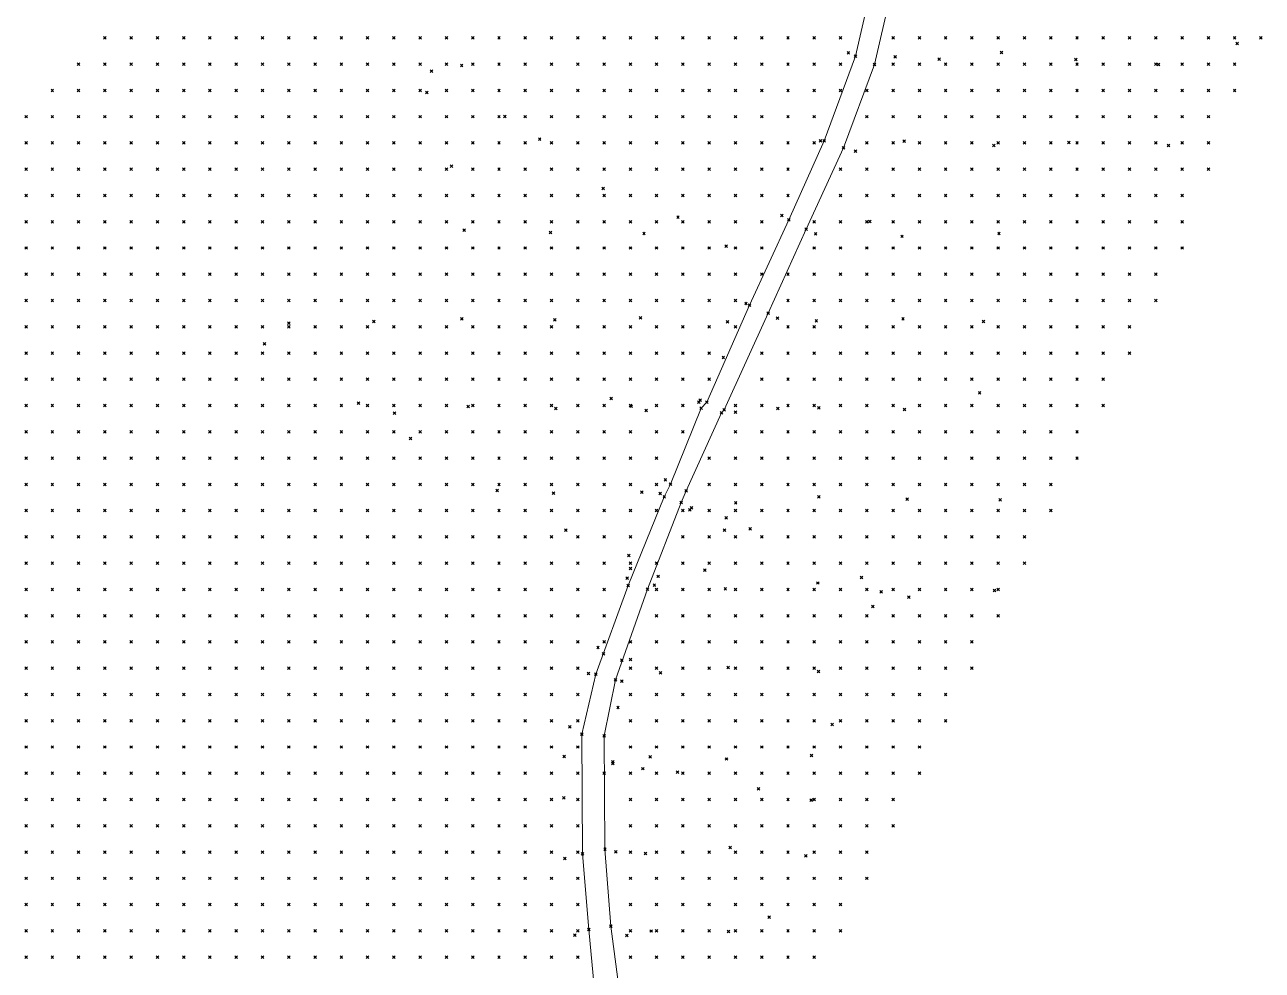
# Model space of a CAD drawing. Header units: metres. Extents: x 441556 to 446409, y 432338 to 461058.
# Drawn here: x 444962.2 to 445103.5, y 441106 to 441214 of the extents above; entities that cross this region are included whole.
import ezdxf

# ---------------------------------------------------------------- set-up
doc = ezdxf.new("R2010")
doc.units = ezdxf.units.M
doc.header["$MEASUREMENT"] = 0
doc.header["$PDMODE"] = 35
doc.header["$PDSIZE"] = 0.15
for name, color, linetype, lineweight in [('DTM-BRE-RevN_GRP_DRUM PIATRA', 2, 'Continuous', 0), ('DTM-NOK-RevN_LIDAR_co_lidar', 91, 'Continuous', 0), ('DTM-NOK-RevN_RTK', 32, 'Continuous', 0)]:
    doc.layers.add(name, color=color, linetype=linetype, lineweight=lineweight)

msp = doc.modelspace()

# ---------------------------------------------------------------- linework, layer by layer
at = {"layer": 'DTM-BRE-RevN_GRP_DRUM PIATRA'}
for p, q in [((445057.027, 441210.417, 383.136), (445059.408, 441220.781, 382.466)), ((445059.212, 441209.462, 383.252), (445061.719, 441220.413, 382.539)), ((445053.465, 441200.757, 383.704), (445057.027, 441210.417, 383.136)), ((445055.667, 441199.936, 383.705), (445059.212, 441209.462, 383.252)), ((445049.425, 441191.718, 384.253), (445053.465, 441200.757, 383.704)), ((445051.409, 441190.666, 384.246), (445055.667, 441199.936, 383.705)), ((445044.937, 441181.973, 384.984), (445049.425, 441191.718, 384.253)), ((445047.067, 441181.085, 384.955), (445051.409, 441190.666, 384.246)), ((445040.061, 441170.906, 385.841), (445044.937, 441181.973, 384.984)), ((445042.03, 441170.036, 385.915), (445047.067, 441181.085, 384.955)), ((445039.416, 441170.226, 385.96), (445040.061, 441170.906, 385.841)), ((445035.933, 441161.559, 386.338), (445039.416, 441170.226, 385.96)), ((445037.711, 441160.766, 386.35), (445041.754, 441169.674, 385.913)), ((445041.754, 441169.674, 385.913), (445042.03, 441170.036, 385.915)), ((445035.213, 441160.094, 386.416), (445035.933, 441161.559, 386.338)), ((445037.148, 441159.465, 386.444), (445037.711, 441160.766, 386.35)), ((445031.082, 441149.978, 386.909), (445035.213, 441160.094, 386.416)), ((445033.29, 441149.557, 386.883), (445037.148, 441159.465, 386.444)), ((445027.404, 441139.856, 387.366), (445031.082, 441149.978, 386.909)), ((445029.643, 441139.213, 387.386), (445033.29, 441149.557, 386.883)), ((445025.809, 441133.008, 387.896), (445027.404, 441139.856, 387.366)), ((445028.362, 441132.798, 387.831), (445029.643, 441139.213, 387.386)), ((445025.869, 441119.338, 389.151), (445025.809, 441133.008, 387.896)), ((445028.441, 441119.853, 389.252), (445028.362, 441132.798, 387.831)), ((445029.11, 441111.083, 390.066), (445028.441, 441119.853, 389.252)), ((445026.593, 441110.672, 390.003), (445025.869, 441119.338, 389.151)), ((445030.594, 441099.839, 391.421), (445029.11, 441111.083, 390.066)), ((445027.668, 441099.391, 391.26), (445026.593, 441110.672, 390.003))]:
    msp.add_line(p, q, dxfattribs=at)
at = {"layer": 'DTM-NOK-RevN_LIDAR_co_lidar'}
for p in [(444971.35, 441212.51, 347.779), (444974.349, 441212.51, 350.186), (444977.348, 441212.51, 352.554), (444980.348, 441212.51, 353.577), (444983.347, 441212.51, 353.929), (444986.346, 441212.51, 354.637), (444989.346, 441212.51, 356.655), (444992.345, 441212.51, 359.676), (444995.344, 441212.51, 362.173), (444998.344, 441212.51, 363.637), (445001.343, 441212.51, 365.854), (445004.342, 441212.51, 367.417), (445007.342, 441212.51, 369.15), (445010.341, 441212.51, 370.636), (445013.34, 441212.51, 371.416), (445016.34, 441212.51, 371.872), (445019.339, 441212.51, 372.508), (445022.339, 441212.51, 373.078), (445025.338, 441212.51, 373.843), (445028.337, 441212.51, 374.454), (445031.337, 441212.51, 375.235), (445034.336, 441212.51, 375.869), (445037.335, 441212.51, 376.379), (445040.335, 441212.51, 376.895), (445043.334, 441212.51, 377.42), (445046.333, 441212.51, 377.903), (445049.333, 441212.51, 378.798), (445052.332, 441212.51, 380.128), (445055.331, 441212.51, 381.528), (445061.33, 441212.51, 383.435), (445064.329, 441212.51, 385.367), (445067.329, 441212.51, 387.051), (445070.328, 441212.51, 388.076), (445073.327, 441212.51, 389.344), (445076.327, 441212.51, 390.64), (445079.326, 441212.51, 391.727), (445082.325, 441212.51, 392.799), (445085.325, 441212.51, 393.842), (445088.324, 441212.51, 394.661), (445091.323, 441212.51, 395.629), (445094.323, 441212.51, 396.615), (445097.322, 441212.51, 398.809), (445100.321, 441212.51, 400.207), (445103.321, 441212.51, 401.403), (444968.35, 441209.51, 349.285), (444971.35, 441209.51, 349.994), (444974.349, 441209.51, 352.837), (444977.348, 441209.51, 355.218), (444980.348, 441209.51, 355.373), (444983.347, 441209.51, 355.573), (444986.346, 441209.51, 356.218), (444989.346, 441209.51, 357.626), (444992.345, 441209.51, 359.911), (444995.344, 441209.51, 362.923), (444998.344, 441209.51, 365.386), (445001.343, 441209.51, 366.716), (445004.342, 441209.51, 368.787), (445007.342, 441209.51, 370.563), (445010.341, 441209.51, 371.258), (445013.34, 441209.51, 371.566), (445016.34, 441209.51, 372.265), (445019.339, 441209.51, 372.977), (445022.339, 441209.51, 373.632), (445025.338, 441209.51, 374.297), (445028.337, 441209.51, 374.967), (445031.337, 441209.51, 375.592), (445034.336, 441209.51, 376.184), (445037.335, 441209.51, 376.667), (445040.335, 441209.51, 377.167), (445043.334, 441209.51, 377.66), (445046.333, 441209.51, 378.141), (445049.333, 441209.51, 379.186), (445052.332, 441209.51, 380.692), (445055.331, 441209.51, 381.975), (445061.33, 441209.51, 383.819), (445064.329, 441209.51, 385.773), (445067.329, 441209.51, 387.894), (445070.328, 441209.51, 388.864), (445073.327, 441209.51, 389.994), (445076.327, 441209.51, 390.877), (445079.326, 441209.51, 392.183), (445082.325, 441209.51, 393.661), (445085.325, 441209.51, 394.898), (445088.324, 441209.51, 395.852), (445091.323, 441209.51, 396.659), (445094.323, 441209.51, 398.688), (445097.322, 441209.51, 400.102), (445100.321, 441209.51, 400.939), (444965.351, 441206.511, 348.739), (444968.35, 441206.511, 350.721), (444971.35, 441206.511, 353.129), (444974.349, 441206.511, 355.567), (444977.348, 441206.511, 356.888), (444980.348, 441206.511, 357.165), (444983.347, 441206.511, 357.064), (444986.346, 441206.511, 357.849), (444989.346, 441206.511, 359.597), (444992.345, 441206.511, 361.423), (444995.344, 441206.511, 364.026), (444998.344, 441206.511, 365.723), (445001.343, 441206.511, 367.337), (445004.342, 441206.511, 369.092), (445007.342, 441206.511, 371.043), (445010.341, 441206.511, 371.375), (445013.34, 441206.511, 372.033), (445016.34, 441206.511, 372.86), (445019.339, 441206.511, 373.567), (445022.339, 441206.511, 374.119), (445025.338, 441206.511, 374.893), (445028.337, 441206.511, 375.453), (445031.337, 441206.511, 376.026), (445034.336, 441206.511, 376.548), (445037.335, 441206.511, 377.062), (445040.335, 441206.511, 377.613), (445043.334, 441206.511, 378.1), (445046.333, 441206.511, 378.68), (445049.333, 441206.511, 379.758), (445052.332, 441206.511, 381.322), (445055.331, 441206.511, 382.636), (445058.331, 441206.511, 383.343), (445061.33, 441206.511, 384.653), (445064.329, 441206.511, 387.126), (445067.329, 441206.511, 388.541), (445070.328, 441206.511, 389.441), (445073.327, 441206.511, 390.645), (445076.327, 441206.511, 391.737), (445079.326, 441206.511, 392.399), (445082.325, 441206.511, 394.829), (445085.325, 441206.511, 395.917), (445088.324, 441206.511, 396.914), (445091.323, 441206.511, 398.638), (445094.323, 441206.511, 400.319), (445097.322, 441206.511, 400.944), (445100.321, 441206.511, 401.866), (444962.352, 441203.512, 345.856), (444965.351, 441203.512, 349.114), (444968.35, 441203.512, 351.979), (444971.35, 441203.512, 354.089), (444974.349, 441203.512, 356.978), (444977.348, 441203.512, 358.357), (444980.348, 441203.512, 358.279), (444983.347, 441203.512, 358.712), (444986.346, 441203.512, 359.866), (444989.346, 441203.512, 361.624), (444992.345, 441203.512, 363.371), (444995.344, 441203.512, 364.815), (444998.344, 441203.512, 366.591), (445001.343, 441203.512, 367.952), (445004.342, 441203.512, 369.302), (445007.342, 441203.512, 371.512), (445010.341, 441203.512, 371.777), (445013.34, 441203.512, 372.48), (445016.34, 441203.512, 373.244), (445019.339, 441203.512, 373.996), (445022.339, 441203.512, 375.089), (445025.338, 441203.512, 375.597), (445028.337, 441203.512, 376.093), (445031.337, 441203.512, 376.659), (445034.336, 441203.512, 376.964), (445037.335, 441203.512, 377.591), (445040.335, 441203.512, 378.159), (445043.334, 441203.512, 378.579), (445046.333, 441203.512, 379.575), (445049.333, 441203.512, 380.909), (445052.332, 441203.512, 382.186), (445058.331, 441203.512, 384.044), (445061.33, 441203.512, 386.242), (445064.329, 441203.512, 388.042), (445067.329, 441203.512, 388.921), (445070.328, 441203.512, 389.838), (445073.327, 441203.512, 391.204), (445076.327, 441203.512, 393.005), (445079.326, 441203.512, 394.253), (445082.325, 441203.512, 395.795), (445085.325, 441203.512, 396.416), (445088.324, 441203.512, 398.123), (445091.323, 441203.512, 399.368), (445094.323, 441203.512, 400.239), (445097.322, 441203.512, 401.284), (444962.352, 441200.512, 348.819), (444965.351, 441200.512, 351.139), (444968.35, 441200.512, 353.6), (444971.35, 441200.512, 355.8), (444974.349, 441200.512, 358.376), (444977.348, 441200.512, 359.847), (444980.348, 441200.512, 360.23), (444983.347, 441200.512, 360.53), (444986.346, 441200.512, 361.641), (444989.346, 441200.512, 363.422), (444992.345, 441200.512, 364.384), (444995.344, 441200.512, 365.882), (444998.344, 441200.512, 367.406), (445001.343, 441200.512, 369.07), (445004.342, 441200.512, 371.049), (445007.342, 441200.512, 371.871), (445010.341, 441200.512, 372.282), (445013.34, 441200.512, 373.103), (445016.34, 441200.512, 373.624), (445019.339, 441200.512, 374.901), (445022.339, 441200.512, 375.571), (445025.338, 441200.512, 376.142), (445028.337, 441200.512, 376.739), (445031.337, 441200.512, 377.157), (445034.336, 441200.512, 377.632), (445037.335, 441200.512, 378.233), (445040.335, 441200.512, 378.727), (445043.334, 441200.512, 379.565), (445046.333, 441200.512, 380.61), (445049.333, 441200.512, 381.73), (445052.332, 441200.512, 382.894), (445058.331, 441200.512, 384.568), (445061.33, 441200.512, 387.628), (445064.329, 441200.512, 388.598), (445067.329, 441200.512, 389.339), (445070.328, 441200.512, 390.532), (445073.327, 441200.512, 391.965), (445076.327, 441200.512, 393.432), (445079.326, 441200.512, 394.602), (445082.325, 441200.512, 396.52), (445085.325, 441200.512, 398.258), (445088.324, 441200.512, 399.106), (445091.323, 441200.512, 400.267), (445094.323, 441200.512, 401.779), (445097.322, 441200.512, 403.855), (444962.352, 441197.513, 350.196), (444965.351, 441197.513, 352.566), (444968.35, 441197.513, 354.795), (444971.35, 441197.513, 356.699), (444974.349, 441197.513, 358.498), (444977.348, 441197.513, 360.095), (444980.348, 441197.513, 361.206), (444983.347, 441197.513, 362.387), (444986.346, 441197.513, 363.571), (444989.346, 441197.513, 364.183), (444992.345, 441197.513, 365.186), (444995.344, 441197.513, 366.918), (444998.344, 441197.513, 368.378), (445001.343, 441197.513, 370.187), (445004.342, 441197.513, 371.868), (445007.342, 441197.513, 372.169), (445010.341, 441197.513, 372.898), (445013.34, 441197.513, 373.677), (445016.34, 441197.513, 374.524), (445019.339, 441197.513, 375.556), (445022.339, 441197.513, 376.036), (445025.338, 441197.513, 376.648), (445028.337, 441197.513, 377.155), (445031.337, 441197.513, 377.643), (445034.336, 441197.513, 378.214), (445037.335, 441197.513, 378.769), (445040.335, 441197.513, 379.302), (445043.334, 441197.513, 380.354), (445046.333, 441197.513, 381.684), (445049.333, 441197.513, 382.814), (445055.331, 441197.513, 384.704), (445058.331, 441197.513, 386.892), (445061.33, 441197.513, 388.269), (445064.329, 441197.513, 389.06), (445067.329, 441197.513, 389.92), (445070.328, 441197.513, 391.113), (445073.327, 441197.513, 392.521), (445076.327, 441197.513, 393.625), (445079.326, 441197.513, 394.661), (445082.325, 441197.513, 397.2), (445085.325, 441197.513, 398.627), (445088.324, 441197.513, 399.798), (445091.323, 441197.513, 401.274), (445094.323, 441197.513, 402.453), (445097.322, 441197.513, 404.592), (444962.352, 441194.514, 350.729), (444965.351, 441194.514, 353.4), (444968.35, 441194.514, 355.99), (444971.35, 441194.514, 357.959), (444974.349, 441194.514, 360.206), (444977.348, 441194.514, 361.62), (444980.348, 441194.514, 362.353), (444983.347, 441194.514, 363.441), (444986.346, 441194.514, 364.305), (444989.346, 441194.514, 364.802), (444992.345, 441194.514, 365.743), (444995.344, 441194.514, 367.342), (444998.344, 441194.514, 369.366), (445001.343, 441194.514, 370.619), (445004.342, 441194.514, 372.441), (445007.342, 441194.514, 372.749), (445010.341, 441194.514, 373.617), (445013.34, 441194.514, 374.509), (445016.34, 441194.514, 375.446), (445019.339, 441194.514, 376.099), (445022.339, 441194.514, 376.615), (445025.338, 441194.514, 377.18), (445028.337, 441194.514, 377.58), (445031.337, 441194.514, 378.238), (445034.336, 441194.514, 378.855), (445037.335, 441194.514, 379.305), (445040.335, 441194.514, 380.261), (445043.334, 441194.514, 381.371), (445046.333, 441194.514, 382.483), (445049.333, 441194.514, 383.483), (445055.331, 441194.514, 385.284), (445058.331, 441194.514, 388.167), (445061.33, 441194.514, 388.853), (445064.329, 441194.514, 389.5), (445067.329, 441194.514, 390.449), (445070.328, 441194.514, 391.653), (445073.327, 441194.514, 392.913), (445076.327, 441194.514, 393.671), (445079.326, 441194.514, 396.308), (445082.325, 441194.514, 398.009), (445085.325, 441194.514, 398.935), (445088.324, 441194.514, 400.508), (445091.323, 441194.514, 402.581), (445094.323, 441194.514, 403.413), (444962.352, 441191.514, 352.635), (444965.351, 441191.514, 354.85), (444968.35, 441191.514, 357.333), (444971.35, 441191.514, 360.026), (444974.349, 441191.514, 361.823), (444977.348, 441191.514, 362.665), (444980.348, 441191.514, 363.219), (444983.347, 441191.514, 363.978), (444986.346, 441191.514, 364.785), (444989.346, 441191.514, 365.651), (444992.345, 441191.514, 366.93), (444995.344, 441191.514, 368.23), (444998.344, 441191.514, 370.128), (445001.343, 441191.514, 371.73), (445004.342, 441191.514, 372.705), (445007.342, 441191.514, 373.527), (445010.341, 441191.514, 374.33), (445013.34, 441191.514, 375.279), (445016.34, 441191.514, 376.087), (445019.339, 441191.514, 376.66), (445022.339, 441191.514, 377.266), (445025.338, 441191.514, 377.774), (445028.337, 441191.514, 378.228), (445031.337, 441191.514, 378.921), (445034.336, 441191.514, 379.487), (445037.335, 441191.514, 380.093), (445040.335, 441191.514, 381.188), (445043.334, 441191.514, 382.333), (445046.333, 441191.514, 383.329), (445052.332, 441191.514, 385.023), (445055.331, 441191.514, 387.39), (445058.331, 441191.514, 388.866), (445061.33, 441191.514, 389.255), (445064.329, 441191.514, 390.02), (445067.329, 441191.514, 391.042), (445070.328, 441191.514, 392.161), (445073.327, 441191.514, 393.189), (445076.327, 441191.514, 394.889), (445079.326, 441191.514, 396.665), (445082.325, 441191.514, 398.563), (445085.325, 441191.514, 399.353), (445088.324, 441191.514, 401.376), (445091.323, 441191.514, 402.733), (445094.323, 441191.514, 404.106), (444962.352, 441188.515, 354.484), (444965.351, 441188.515, 356.981), (444968.35, 441188.515, 358.689), (444971.35, 441188.515, 361.311), (444974.349, 441188.515, 363.102), (444977.348, 441188.515, 363.611), (444980.348, 441188.515, 364.092), (444983.347, 441188.515, 364.813), (444986.346, 441188.515, 365.51), (444989.346, 441188.515, 366.569), (444992.345, 441188.515, 368.152), (444995.344, 441188.515, 369.534), (444998.344, 441188.515, 371.182), (445001.343, 441188.515, 372.522), (445004.342, 441188.515, 373.25), (445007.342, 441188.515, 374.205), (445010.341, 441188.515, 375.061), (445013.34, 441188.515, 375.902), (445016.34, 441188.515, 376.662), (445019.339, 441188.515, 377.309), (445022.339, 441188.515, 377.966), (445025.338, 441188.515, 378.308), (445028.337, 441188.515, 378.888), (445031.337, 441188.515, 379.543), (445034.336, 441188.515, 379.965), (445037.335, 441188.515, 380.708), (445040.335, 441188.515, 381.959), (445043.334, 441188.515, 383.144), (445046.333, 441188.515, 383.955), (445052.332, 441188.515, 385.969), (445055.331, 441188.515, 388.686), (445058.331, 441188.515, 389.185), (445061.33, 441188.515, 389.667), (445064.329, 441188.515, 390.491), (445067.329, 441188.515, 391.501), (445070.328, 441188.515, 392.624), (445073.327, 441188.515, 393.3), (445076.327, 441188.515, 396), (445079.326, 441188.515, 396.563), (445082.325, 441188.515, 398.746), (445085.325, 441188.515, 400.147), (445088.324, 441188.515, 402.208), (445091.323, 441188.515, 403.251), (445094.323, 441188.515, 405.068), (444962.352, 441185.516, 355.436), (444965.351, 441185.516, 358.073), (444968.35, 441185.516, 360.427), (444971.35, 441185.516, 362.649), (444974.349, 441185.516, 364.011), (444977.348, 441185.516, 364.347), (444980.348, 441185.516, 364.742), (444983.347, 441185.516, 365.606), (444986.346, 441185.516, 366.666), (444989.346, 441185.516, 367.8), (444992.345, 441185.516, 369.078), (444995.344, 441185.516, 370.837), (444998.344, 441185.516, 372.234), (445001.343, 441185.516, 373.096), (445004.342, 441185.516, 373.949), (445007.342, 441185.516, 374.974), (445010.341, 441185.516, 375.644), (445013.34, 441185.516, 376.409), (445016.34, 441185.516, 377.193), (445019.339, 441185.516, 377.827), (445022.339, 441185.516, 378.303), (445025.338, 441185.516, 378.763), (445028.337, 441185.516, 379.463), (445031.337, 441185.516, 380.029), (445034.336, 441185.516, 380.337), (445037.335, 441185.516, 381.499), (445040.335, 441185.516, 382.829), (445043.334, 441185.516, 383.858), (445046.333, 441185.516, 384.371), (445049.333, 441185.516, 385.52), (445052.332, 441185.516, 387.745), (445055.331, 441185.516, 389.058), (445058.331, 441185.516, 389.441), (445061.33, 441185.516, 390.072), (445064.329, 441185.516, 390.932), (445067.329, 441185.516, 391.933), (445070.328, 441185.516, 392.859), (445073.327, 441185.516, 393.352), (445076.327, 441185.516, 396.415), (445079.326, 441185.516, 397.47), (445082.325, 441185.516, 399.436), (445085.325, 441185.516, 400.894), (445088.324, 441185.516, 402.514), (445091.323, 441185.516, 403.418), (444962.352, 441182.516, 356.48), (444965.351, 441182.516, 359.919), (444968.35, 441182.516, 362.53), (444971.35, 441182.516, 363.936), (444974.349, 441182.516, 364.623), (444977.348, 441182.516, 364.901), (444980.348, 441182.516, 365.653), (444983.347, 441182.516, 366.868), (444986.346, 441182.516, 368.073), (444989.346, 441182.516, 369.136), (444992.345, 441182.516, 370.221), (444995.344, 441182.516, 371.9), (444998.344, 441182.516, 372.889), (445001.343, 441182.516, 373.795), (445004.342, 441182.516, 374.734), (445007.342, 441182.516, 375.599), (445010.341, 441182.516, 376.271), (445013.34, 441182.516, 376.955), (445016.34, 441182.516, 377.748), (445019.339, 441182.516, 378.279), (445022.339, 441182.516, 378.671), (445025.338, 441182.516, 379.174), (445028.337, 441182.516, 379.728), (445031.337, 441182.516, 380.389), (445034.336, 441182.516, 381.267), (445037.335, 441182.516, 382.457), (445040.335, 441182.516, 383.65), (445043.334, 441182.516, 384.55), (445049.333, 441182.516, 386.483), (445052.332, 441182.516, 388.838), (445055.331, 441182.516, 389.307), (445058.331, 441182.516, 389.793), (445061.33, 441182.516, 390.578), (445064.329, 441182.516, 391.549), (445067.329, 441182.516, 392.584), (445070.328, 441182.516, 393.467), (445073.327, 441182.516, 394.249), (445076.327, 441182.516, 396.289), (445079.326, 441182.516, 397.907), (445082.325, 441182.516, 400.205), (445085.325, 441182.516, 401.101), (445088.324, 441182.516, 402.569), (445091.323, 441182.516, 404.078), (444962.352, 441179.517, 359.237), (444965.351, 441179.517, 361.944), (444968.35, 441179.517, 363.789), (444971.35, 441179.517, 364.62), (444974.349, 441179.517, 365.015), (444977.348, 441179.517, 365.446), (444980.348, 441179.517, 366.609), (444983.347, 441179.517, 368.127), (444986.346, 441179.517, 369.324), (444989.346, 441179.517, 370.421), (444992.345, 441179.517, 371.561), (444995.344, 441179.517, 372.66), (444998.344, 441179.517, 373.628), (445001.343, 441179.517, 374.586), (445004.342, 441179.517, 375.501), (445007.342, 441179.517, 376.185), (445010.341, 441179.517, 376.91), (445013.34, 441179.517, 377.574), (445016.34, 441179.517, 378.337), (445019.339, 441179.517, 378.764), (445022.339, 441179.517, 379.199), (445025.338, 441179.517, 379.672), (445028.337, 441179.517, 380.291), (445031.337, 441179.517, 381.081), (445034.336, 441179.517, 382.03), (445037.335, 441179.517, 383.063), (445040.335, 441179.517, 384.229), (445043.334, 441179.517, 384.922), (445049.333, 441179.517, 387.796), (445052.332, 441179.517, 389.226), (445055.331, 441179.517, 389.592), (445058.331, 441179.517, 390.242), (445061.33, 441179.517, 391.224), (445064.329, 441179.517, 392.312), (445067.329, 441179.517, 393.325), (445070.328, 441179.517, 394.208), (445073.327, 441179.517, 395.678), (445076.327, 441179.517, 396.711), (445079.326, 441179.517, 398.865), (445082.325, 441179.517, 400.213), (445085.325, 441179.517, 401.437), (445088.324, 441179.517, 402.806), (444962.352, 441176.518, 361.012), (444965.351, 441176.518, 362.541), (444968.35, 441176.518, 364.108), (444971.35, 441176.518, 364.815), (444974.349, 441176.518, 365.144), (444977.348, 441176.518, 366.157), (444980.348, 441176.518, 367.647), (444983.347, 441176.518, 369.073), (444986.346, 441176.518, 370.348), (444989.346, 441176.518, 371.434), (444992.345, 441176.518, 372.376), (444995.344, 441176.518, 373.29), (444998.344, 441176.518, 374.388), (445001.343, 441176.518, 375.286), (445004.342, 441176.518, 376.125), (445007.342, 441176.518, 376.798), (445010.341, 441176.518, 377.531), (445013.34, 441176.518, 378.179), (445016.34, 441176.518, 378.835), (445019.339, 441176.518, 379.27), (445022.339, 441176.518, 379.703), (445025.338, 441176.518, 380.221), (445028.337, 441176.518, 380.795), (445031.337, 441176.518, 381.664), (445034.336, 441176.518, 382.622), (445037.335, 441176.518, 383.671), (445040.335, 441176.518, 384.597), (445046.333, 441176.518, 387.96), (445049.333, 441176.518, 389.182), (445052.332, 441176.518, 389.554), (445055.331, 441176.518, 389.981), (445058.331, 441176.518, 390.831), (445061.33, 441176.518, 391.891), (445064.329, 441176.518, 393.087), (445067.329, 441176.518, 394.118), (445070.328, 441176.518, 395.119), (445073.327, 441176.518, 396.734), (445076.327, 441176.518, 397.215), (445079.326, 441176.518, 399.441), (445082.325, 441176.518, 400.774), (445085.325, 441176.518, 401.981), (445088.324, 441176.518, 403.079), (444962.352, 441173.518, 361.203), (444965.351, 441173.518, 362.574), (444968.35, 441173.518, 364.15), (444971.35, 441173.518, 364.851), (444974.349, 441173.518, 365.4), (444977.348, 441173.518, 366.965), (444980.348, 441173.518, 368.687), (444983.347, 441173.518, 370.089), (444986.346, 441173.518, 371.346), (444989.346, 441173.518, 372.155), (444992.345, 441173.518, 372.925), (444995.344, 441173.518, 374.016), (444998.344, 441173.518, 375.032), (445001.343, 441173.518, 375.868), (445004.342, 441173.518, 376.673), (445007.342, 441173.518, 377.355), (445010.341, 441173.518, 378.094), (445013.34, 441173.518, 378.713), (445016.34, 441173.518, 379.281), (445019.339, 441173.518, 379.761), (445022.339, 441173.518, 380.177), (445025.338, 441173.518, 380.674), (445028.337, 441173.518, 381.137), (445031.337, 441173.518, 382.134), (445034.336, 441173.518, 383.292), (445037.335, 441173.518, 384.306), (445040.335, 441173.518, 384.948), (445046.333, 441173.518, 388.791), (445049.333, 441173.518, 389.55), (445052.332, 441173.518, 389.895), (445055.331, 441173.518, 390.523), (445058.331, 441173.518, 391.537), (445061.33, 441173.518, 392.628), (445064.329, 441173.518, 393.814), (445067.329, 441173.518, 394.81), (445070.328, 441173.518, 395.818), (445073.327, 441173.518, 397.001), (445076.327, 441173.518, 397.488), (445079.326, 441173.518, 399.526), (445082.325, 441173.518, 401.552), (445085.325, 441173.518, 402.3), (444962.352, 441170.519, 361.011), (444965.351, 441170.519, 362.682), (444968.35, 441170.519, 364.207), (444971.35, 441170.519, 364.896), (444974.349, 441170.519, 365.928), (444977.348, 441170.519, 367.651), (444980.348, 441170.519, 369.393), (444983.347, 441170.519, 371.025), (444986.346, 441170.519, 372.175), (444989.346, 441170.519, 372.796), (444992.345, 441170.519, 373.693), (444995.344, 441170.519, 374.749), (444998.344, 441170.519, 375.733), (445001.343, 441170.519, 376.479), (445004.342, 441170.519, 377.222), (445007.342, 441170.519, 377.853), (445010.341, 441170.519, 378.537), (445013.34, 441170.519, 379.151), (445016.34, 441170.519, 379.752), (445019.339, 441170.519, 380.236), (445022.339, 441170.519, 380.679), (445025.338, 441170.519, 381.101), (445028.337, 441170.519, 381.723), (445031.337, 441170.519, 382.778), (445034.336, 441170.519, 383.917), (445037.335, 441170.519, 384.864), (445043.334, 441170.519, 386.851), (445046.333, 441170.519, 388.661), (445049.333, 441170.519, 389.597), (445052.332, 441170.519, 390.311), (445055.331, 441170.519, 391.15), (445058.331, 441170.519, 392.263), (445061.33, 441170.519, 393.414), (445064.329, 441170.519, 394.505), (445067.329, 441170.519, 395.358), (445070.328, 441170.519, 396.351), (445073.327, 441170.519, 397.562), (445076.327, 441170.519, 398.671), (445079.326, 441170.519, 400.157), (445082.325, 441170.519, 401.432), (445085.325, 441170.519, 402.961), (444962.352, 441167.52, 360.441), (444965.351, 441167.52, 362.617), (444968.35, 441167.52, 364.255), (444971.35, 441167.52, 364.999), (444974.349, 441167.52, 366.381), (444977.348, 441167.52, 368.197), (444980.348, 441167.52, 370.005), (444983.347, 441167.52, 371.693), (444986.346, 441167.52, 372.716), (444989.346, 441167.52, 373.416), (444992.345, 441167.52, 374.41), (444995.344, 441167.52, 375.4), (444998.344, 441167.52, 376.402), (445001.343, 441167.52, 377.147), (445004.342, 441167.52, 377.82), (445007.342, 441167.52, 378.377), (445010.341, 441167.52, 378.972), (445013.34, 441167.52, 379.536), (445016.34, 441167.52, 380.167), (445019.339, 441167.52, 380.674), (445022.339, 441167.52, 381.129), (445025.338, 441167.52, 381.561), (445028.337, 441167.52, 382.298), (445031.337, 441167.52, 383.292), (445034.336, 441167.52, 384.502), (445037.335, 441167.52, 385.429), (445043.334, 441167.52, 388.112), (445046.333, 441167.52, 389.685), (445049.333, 441167.52, 390.08), (445052.332, 441167.52, 390.775), (445055.331, 441167.52, 391.759), (445058.331, 441167.52, 392.908), (445061.33, 441167.52, 394.045), (445064.329, 441167.52, 395.162), (445067.329, 441167.52, 396.232), (445070.328, 441167.52, 397.092), (445073.327, 441167.52, 398.537), (445076.327, 441167.52, 400.01), (445079.326, 441167.52, 400.593), (445082.325, 441167.52, 401.477), (444962.352, 441164.52, 360.677), (444965.351, 441164.52, 362.572), (444968.35, 441164.52, 364.047), (444971.35, 441164.52, 365.159), (444974.349, 441164.52, 366.815), (444977.348, 441164.52, 368.765), (444980.348, 441164.52, 370.752), (444983.347, 441164.52, 372.341), (444986.346, 441164.52, 373.197), (444989.346, 441164.52, 373.991), (444992.345, 441164.52, 375.001), (444995.344, 441164.52, 376.047), (444998.344, 441164.52, 376.952), (445001.343, 441164.52, 377.735), (445004.342, 441164.52, 378.445), (445007.342, 441164.52, 378.996), (445010.341, 441164.52, 379.511), (445013.34, 441164.52, 380.005), (445016.34, 441164.52, 380.563), (445019.339, 441164.52, 381.063), (445022.339, 441164.52, 381.482), (445025.338, 441164.52, 381.963), (445028.337, 441164.52, 382.729), (445031.337, 441164.52, 383.75), (445034.336, 441164.52, 385.034), (445040.335, 441164.52, 387.57), (445043.334, 441164.52, 389.48), (445046.333, 441164.52, 390.187), (445049.333, 441164.52, 390.482), (445052.332, 441164.52, 391.271), (445055.331, 441164.52, 392.31), (445058.331, 441164.52, 393.458), (445061.33, 441164.52, 394.529), (445064.329, 441164.52, 395.629), (445067.329, 441164.52, 397.114), (445070.328, 441164.52, 397.497), (445073.327, 441164.52, 398.73), (445076.327, 441164.52, 400.051), (445079.326, 441164.52, 401.315), (445082.325, 441164.52, 402.483), (444962.352, 441161.521, 361.166), (444965.351, 441161.521, 362.362), (444968.35, 441161.521, 363.957), (444971.35, 441161.521, 365.509), (444974.349, 441161.521, 367.367), (444977.348, 441161.521, 369.404), (444980.348, 441161.521, 371.408), (444983.347, 441161.521, 372.835), (444986.346, 441161.521, 373.588), (444989.346, 441161.521, 374.477), (444992.345, 441161.521, 375.512), (444995.344, 441161.521, 376.503), (444998.344, 441161.521, 377.397), (445001.343, 441161.521, 378.202), (445004.342, 441161.521, 378.93), (445007.342, 441161.521, 379.566), (445010.341, 441161.521, 380.088), (445013.34, 441161.521, 380.59), (445016.34, 441161.521, 381.078), (445019.339, 441161.521, 381.506), (445022.339, 441161.521, 381.871), (445025.338, 441161.521, 382.385), (445028.337, 441161.521, 383.228), (445031.337, 441161.521, 384.439), (445034.336, 441161.521, 385.681), (445040.335, 441161.521, 388.437), (445043.334, 441161.521, 390.034), (445046.333, 441161.521, 390.389), (445049.333, 441161.521, 390.877), (445052.332, 441161.521, 391.806), (445055.331, 441161.521, 392.904), (445058.331, 441161.521, 394.036), (445061.33, 441161.521, 395.032), (445064.329, 441161.521, 395.996), (445067.329, 441161.521, 397.18), (445070.328, 441161.521, 397.716), (445073.327, 441161.521, 399.266), (445076.327, 441161.521, 400.673), (445079.326, 441161.521, 403.006), (444962.352, 441158.522, 361.053), (444965.351, 441158.522, 362.858), (444968.35, 441158.522, 364.669), (444971.35, 441158.522, 366.163), (444974.349, 441158.522, 367.844), (444977.348, 441158.522, 369.754), (444980.348, 441158.522, 371.711), (444983.347, 441158.522, 373.086), (444986.346, 441158.522, 373.843), (444989.346, 441158.522, 374.784), (444992.345, 441158.522, 375.839), (444995.344, 441158.522, 376.835), (444998.344, 441158.522, 377.749), (445001.343, 441158.522, 378.585), (445004.342, 441158.522, 379.342), (445007.342, 441158.522, 380.018), (445010.341, 441158.522, 380.573), (445013.34, 441158.522, 381.131), (445016.34, 441158.522, 381.624), (445019.339, 441158.522, 382.045), (445022.339, 441158.522, 382.322), (445025.338, 441158.522, 382.92), (445028.337, 441158.522, 383.871), (445031.337, 441158.522, 385.351), (445034.336, 441158.522, 386.087), (445037.335, 441158.522, 386.909), (445040.335, 441158.522, 388.543), (445043.334, 441158.522, 389.923), (445046.333, 441158.522, 390.629), (445049.333, 441158.522, 391.356), (445052.332, 441158.522, 392.371), (445055.331, 441158.522, 393.489), (445058.331, 441158.522, 394.592), (445061.33, 441158.522, 395.657), (445064.329, 441158.522, 396.654), (445067.329, 441158.522, 397.337), (445070.328, 441158.522, 397.897), (445073.327, 441158.522, 400.362), (445076.327, 441158.522, 402.435), (445079.326, 441158.522, 404.073), (444962.352, 441155.522, 361.17), (444965.351, 441155.522, 363.634), (444968.35, 441155.522, 365.212), (444971.35, 441155.522, 366.51), (444974.349, 441155.522, 367.966), (444977.348, 441155.522, 369.61), (444980.348, 441155.522, 371.41), (444983.347, 441155.522, 372.863), (444986.346, 441155.522, 373.806), (444989.346, 441155.522, 374.782), (444992.345, 441155.522, 376.059), (444995.344, 441155.522, 377.277), (444998.344, 441155.522, 378.097), (445001.343, 441155.522, 378.911), (445004.342, 441155.522, 379.672), (445007.342, 441155.522, 380.394), (445010.341, 441155.522, 381.046), (445013.34, 441155.522, 381.628), (445016.34, 441155.522, 382.114), (445019.339, 441155.522, 382.585), (445022.339, 441155.522, 382.758), (445025.338, 441155.522, 383.616), (445028.337, 441155.522, 384.608), (445031.337, 441155.522, 385.954), (445037.335, 441155.522, 387.472), (445040.335, 441155.522, 389.065), (445043.334, 441155.522, 390.122), (445046.333, 441155.522, 390.871), (445049.333, 441155.522, 391.796), (445052.332, 441155.522, 392.892), (445055.331, 441155.522, 393.981), (445058.331, 441155.522, 395.082), (445061.33, 441155.522, 396.313), (445064.329, 441155.522, 397.083), (445067.329, 441155.522, 397.765), (445070.328, 441155.522, 398.719), (445073.327, 441155.522, 401.574), (445076.327, 441155.522, 402.881), (444962.352, 441152.523, 361.335), (444965.351, 441152.523, 363.286), (444968.35, 441152.523, 364.744), (444971.35, 441152.523, 365.925), (444974.349, 441152.523, 367.289), (444977.348, 441152.523, 368.942), (444980.348, 441152.523, 370.639), (444983.347, 441152.523, 372.027), (444986.346, 441152.523, 373.112), (444989.346, 441152.523, 374.448), (444992.345, 441152.523, 376.198), (444995.344, 441152.523, 377.551), (444998.344, 441152.523, 378.398), (445001.343, 441152.523, 379.23), (445004.342, 441152.523, 379.995), (445007.342, 441152.523, 380.619), (445010.341, 441152.523, 381.402), (445013.34, 441152.523, 381.997), (445016.34, 441152.523, 382.481), (445019.339, 441152.523, 382.891), (445022.339, 441152.523, 383.108), (445025.338, 441152.523, 384.025), (445028.337, 441152.523, 385.863), (445031.337, 441152.523, 386.429), (445034.336, 441152.523, 386.726), (445037.335, 441152.523, 388.14), (445040.335, 441152.523, 389.722), (445043.334, 441152.523, 390.556), (445046.333, 441152.523, 391.288), (445049.333, 441152.523, 392.349), (445052.332, 441152.523, 393.418), (445055.331, 441152.523, 394.407), (445058.331, 441152.523, 395.441), (445061.33, 441152.523, 396.633), (445064.329, 441152.523, 397.673), (445067.329, 441152.523, 399.069), (445070.328, 441152.523, 400.248), (445073.327, 441152.523, 402.211), (445076.327, 441152.523, 403.079), (444962.352, 441149.524, 360.088), (444965.351, 441149.524, 361.736), (444968.35, 441149.524, 363.406), (444971.35, 441149.524, 364.857), (444974.349, 441149.524, 365.954), (444977.348, 441149.524, 366.331), (444980.348, 441149.524, 367.66), (444983.347, 441149.524, 369.929), (444986.346, 441149.524, 371.265), (444989.346, 441149.524, 372.857), (444992.345, 441149.524, 375.53), (444995.344, 441149.524, 377.062), (444998.344, 441149.524, 378.573), (445001.343, 441149.524, 379.552), (445004.342, 441149.524, 380.326), (445007.342, 441149.524, 380.992), (445010.341, 441149.524, 381.723), (445013.34, 441149.524, 382.348), (445016.34, 441149.524, 382.898), (445019.339, 441149.524, 383.201), (445022.339, 441149.524, 383.583), (445025.338, 441149.524, 385.001), (445028.337, 441149.524, 386.11), (445034.336, 441149.524, 387.384), (445037.335, 441149.524, 389.004), (445040.335, 441149.524, 390.22), (445043.334, 441149.524, 390.927), (445046.333, 441149.524, 391.742), (445049.333, 441149.524, 392.754), (445052.332, 441149.524, 393.767), (445055.331, 441149.524, 394.68), (445058.331, 441149.524, 395.524), (445061.33, 441149.524, 396.529), (445064.329, 441149.524, 397.764), (445067.329, 441149.524, 399.268), (445070.328, 441149.524, 402.07), (445073.327, 441149.524, 402.914), (444962.352, 441146.524, 354.592), (444965.351, 441146.524, 357.615), (444968.35, 441146.524, 361.5), (444971.35, 441146.524, 363.969), (444974.349, 441146.524, 364.609), (444977.348, 441146.524, 365.159), (444980.348, 441146.524, 366.274), (444983.347, 441146.524, 367.726), (444986.346, 441146.524, 369.376), (444989.346, 441146.524, 371.5), (444992.345, 441146.524, 374.023), (444995.344, 441146.524, 376.019), (444998.344, 441146.524, 378.618), (445001.343, 441146.524, 379.784), (445004.342, 441146.524, 380.475), (445007.342, 441146.524, 381.326), (445010.341, 441146.524, 382.081), (445013.34, 441146.524, 382.796), (445016.34, 441146.524, 383.332), (445019.339, 441146.524, 383.548), (445022.339, 441146.524, 384.526), (445025.338, 441146.524, 385.682), (445028.337, 441146.524, 386.48), (445034.336, 441146.524, 387.932), (445037.335, 441146.524, 389.661), (445040.335, 441146.524, 390.71), (445043.334, 441146.524, 391.385), (445046.333, 441146.524, 392.238), (445049.333, 441146.524, 393.143), (445052.332, 441146.524, 394.046), (445055.331, 441146.524, 394.915), (445058.331, 441146.524, 395.752), (445061.33, 441146.524, 397.093), (445064.329, 441146.524, 399.574), (445067.329, 441146.524, 401.931), (445070.328, 441146.524, 402.897), (445073.327, 441146.524, 403.337), (444962.352, 441143.525, 352.49), (444965.351, 441143.525, 353.81), (444968.35, 441143.525, 358.089), (444971.35, 441143.525, 362.938), (444974.349, 441143.525, 364.766), (444977.348, 441143.525, 364.987), (444980.348, 441143.525, 365.724), (444983.347, 441143.525, 366.999), (444986.346, 441143.525, 368.674), (444989.346, 441143.525, 371.1), (444992.345, 441143.525, 373.573), (444995.344, 441143.525, 375.565), (444998.344, 441143.525, 377.936), (445001.343, 441143.525, 379.771), (445004.342, 441143.525, 380.754), (445007.342, 441143.525, 381.533), (445010.341, 441143.525, 382.465), (445013.34, 441143.525, 383.097), (445016.34, 441143.525, 383.585), (445019.339, 441143.525, 383.893), (445022.339, 441143.525, 385.116), (445025.338, 441143.525, 386.138), (445028.337, 441143.525, 386.756), (445031.337, 441143.525, 387.205), (445034.336, 441143.525, 388.814), (445037.335, 441143.525, 390.274), (445040.335, 441143.525, 391.026), (445043.334, 441143.525, 391.734), (445046.333, 441143.525, 392.689), (445049.333, 441143.525, 393.674), (445052.332, 441143.525, 394.467), (445055.331, 441143.525, 395.836), (445058.331, 441143.525, 397.8), (445061.33, 441143.525, 398.699), (445064.329, 441143.525, 400.982), (445067.329, 441143.525, 401.732), (445070.328, 441143.525, 402.311), (444962.352, 441140.526, 349.688), (444965.351, 441140.526, 350.612), (444968.35, 441140.526, 350.974), (444971.35, 441140.526, 357.402), (444974.349, 441140.526, 363.127), (444977.348, 441140.526, 365.023), (444980.348, 441140.526, 366.128), (444983.347, 441140.526, 367.437), (444986.346, 441140.526, 368.966), (444989.346, 441140.526, 370.773), (444992.345, 441140.526, 372.763), (444995.344, 441140.526, 375.224), (444998.344, 441140.526, 377.176), (445001.343, 441140.526, 379.243), (445004.342, 441140.526, 381.202), (445007.342, 441140.526, 381.858), (445010.341, 441140.526, 382.674), (445013.34, 441140.526, 383.386), (445016.34, 441140.526, 383.824), (445019.339, 441140.526, 384.327), (445022.339, 441140.526, 385.761), (445025.338, 441140.526, 386.862), (445031.337, 441140.526, 387.819), (445034.336, 441140.526, 389.614), (445037.335, 441140.526, 390.753), (445040.335, 441140.526, 391.427), (445043.334, 441140.526, 392.232), (445046.333, 441140.526, 393.112), (445049.333, 441140.526, 394.03), (445052.332, 441140.526, 394.738), (445055.331, 441140.526, 396.092), (445058.331, 441140.526, 398.358), (445061.33, 441140.526, 399.234), (445064.329, 441140.526, 401.249), (445067.329, 441140.526, 402.117), (445070.328, 441140.526, 402.621), (444962.352, 441137.526, 351.125), (444965.351, 441137.526, 350.789), (444968.35, 441137.526, 352.338), (444971.35, 441137.526, 356.946), (444974.349, 441137.526, 361.997), (444977.348, 441137.526, 364.972), (444980.348, 441137.526, 366.847), (444983.347, 441137.526, 368.33), (444986.346, 441137.526, 369.526), (444989.346, 441137.526, 371.496), (444992.345, 441137.526, 373.583), (444995.344, 441137.526, 374.873), (444998.344, 441137.526, 376.398), (445001.343, 441137.526, 378.237), (445004.342, 441137.526, 380.805), (445007.342, 441137.526, 382.221), (445010.341, 441137.526, 382.766), (445013.34, 441137.526, 383.612), (445016.34, 441137.526, 384.075), (445019.339, 441137.526, 385.432), (445022.339, 441137.526, 386.523), (445025.338, 441137.526, 387.215), (445031.337, 441137.526, 388.718), (445034.336, 441137.526, 390.226), (445037.335, 441137.526, 391.048), (445040.335, 441137.526, 391.696), (445043.334, 441137.526, 392.605), (445046.333, 441137.526, 393.517), (445049.333, 441137.526, 394.378), (445052.332, 441137.526, 395.747), (445055.331, 441137.526, 398.279), (445058.331, 441137.526, 400.807), (445061.33, 441137.526, 401.199), (445064.329, 441137.526, 401.731), (445067.329, 441137.526, 402.744), (444962.352, 441134.527, 354.378), (444965.351, 441134.527, 354.796), (444968.35, 441134.527, 355.759), (444971.35, 441134.527, 357.46), (444974.349, 441134.527, 360.343), (444977.348, 441134.527, 363.762), (444980.348, 441134.527, 366.751), (444983.347, 441134.527, 369.159), (444986.346, 441134.527, 371.223), (444989.346, 441134.527, 372.657), (444992.345, 441134.527, 373.682), (444995.344, 441134.527, 375.409), (444998.344, 441134.527, 376.742), (445001.343, 441134.527, 378.31), (445004.342, 441134.527, 380.455), (445007.342, 441134.527, 382.448), (445010.341, 441134.527, 383.097), (445013.34, 441134.527, 383.746), (445016.34, 441134.527, 384.648), (445019.339, 441134.527, 386.289), (445022.339, 441134.527, 387.21), (445025.338, 441134.527, 387.466), (445031.337, 441134.527, 389.16), (445034.336, 441134.527, 390.523), (445037.335, 441134.527, 391.263), (445040.335, 441134.527, 392.001), (445043.334, 441134.527, 392.913), (445046.333, 441134.527, 393.841), (445049.333, 441134.527, 394.707), (445052.332, 441134.527, 396.414), (445055.331, 441134.527, 399.182), (445058.331, 441134.527, 400.822), (445061.33, 441134.527, 401.247), (445064.329, 441134.527, 402.178), (445067.329, 441134.527, 403.601), (444962.352, 441131.528, 358.59), (444965.351, 441131.528, 359.548), (444968.35, 441131.528, 359.033), (444971.35, 441131.528, 358.299), (444974.349, 441131.528, 359.998), (444977.348, 441131.528, 363.102), (444980.348, 441131.528, 366.183), (444983.347, 441131.528, 369.047), (444986.346, 441131.528, 371.329), (444989.346, 441131.528, 373.126), (444992.345, 441131.528, 374.83), (444995.344, 441131.528, 376.298), (444998.344, 441131.528, 377.71), (445001.343, 441131.528, 379.257), (445004.342, 441131.528, 381.016), (445007.342, 441131.528, 382.417), (445010.341, 441131.528, 383.099), (445013.34, 441131.528, 383.996), (445016.34, 441131.528, 385.316), (445019.339, 441131.528, 386.701), (445022.339, 441131.528, 387.825), (445025.338, 441131.528, 387.77), (445031.337, 441131.528, 389.168), (445034.336, 441131.528, 390.531), (445037.335, 441131.528, 391.409), (445040.335, 441131.528, 392.25), (445043.334, 441131.528, 393.131), (445046.333, 441131.528, 394.026), (445049.333, 441131.528, 394.858), (445052.332, 441131.528, 396.62), (445055.331, 441131.528, 399.279), (445058.331, 441131.528, 400.565), (445061.33, 441131.528, 401.532), (445064.329, 441131.528, 402.431), (444962.352, 441128.528, 360.68), (444965.351, 441128.528, 360.847), (444968.35, 441128.528, 360.333), (444971.35, 441128.528, 359.81), (444974.349, 441128.528, 360.636), (444977.348, 441128.528, 363.152), (444980.348, 441128.528, 366.127), (444983.347, 441128.528, 368.752), (444986.346, 441128.528, 371.047), (444989.346, 441128.528, 373.22), (444992.345, 441128.528, 375.037), (444995.344, 441128.528, 375.915), (444998.344, 441128.528, 377.612), (445001.343, 441128.528, 379.102), (445004.342, 441128.528, 380.2), (445007.342, 441128.528, 381.128), (445010.341, 441128.528, 381.789), (445013.34, 441128.528, 384.909), (445016.34, 441128.528, 385.889), (445019.339, 441128.528, 386.673), (445022.339, 441128.528, 387.644), (445025.338, 441128.528, 387.867), (445028.337, 441128.528, 388.112), (445031.337, 441128.528, 389.315), (445034.336, 441128.528, 390.51), (445037.335, 441128.528, 391.569), (445040.335, 441128.528, 392.453), (445043.334, 441128.528, 393.332), (445046.333, 441128.528, 394.146), (445049.333, 441128.528, 395.042), (445052.332, 441128.528, 397.183), (445055.331, 441128.528, 399.87), (445058.331, 441128.528, 401.212), (445061.33, 441128.528, 402.601), (445064.329, 441128.528, 403.002), (444962.352, 441125.529, 362.35), (444965.351, 441125.529, 362.212), (444968.35, 441125.529, 361.405), (444971.35, 441125.529, 360.274), (444974.349, 441125.529, 360.272), (444977.348, 441125.529, 362.446), (444980.348, 441125.529, 364.985), (444983.347, 441125.529, 367.462), (444986.346, 441125.529, 370.453), (444989.346, 441125.529, 372.957), (444992.345, 441125.529, 374.472), (444995.344, 441125.529, 375.066), (444998.344, 441125.529, 376.646), (445001.343, 441125.529, 377.568), (445004.342, 441125.529, 378.8), (445007.342, 441125.529, 380.099), (445010.341, 441125.529, 381.246), (445013.34, 441125.529, 382.96), (445016.34, 441125.529, 384.279), (445019.339, 441125.529, 386.879), (445022.339, 441125.529, 388.235), (445025.338, 441125.529, 388.193), (445031.337, 441125.529, 389.373), (445034.336, 441125.529, 390.573), (445037.335, 441125.529, 391.703), (445040.335, 441125.529, 392.63), (445043.334, 441125.529, 393.551), (445046.333, 441125.529, 394.539), (445049.333, 441125.529, 395.675), (445052.332, 441125.529, 397.293), (445055.331, 441125.529, 399.498), (445058.331, 441125.529, 401.807), (445061.33, 441125.529, 403.588), (444962.352, 441122.53, 364.187), (444965.351, 441122.53, 363.867), (444968.35, 441122.53, 362.963), (444971.35, 441122.53, 361.811), (444974.349, 441122.53, 361.07), (444977.348, 441122.53, 361.683), (444980.348, 441122.53, 363.378), (444983.347, 441122.53, 365.806), (444986.346, 441122.53, 368.07), (444989.346, 441122.53, 370.082), (444992.345, 441122.53, 372.552), (444995.344, 441122.53, 373.547), (444998.344, 441122.53, 374.862), (445001.343, 441122.53, 376.051), (445004.342, 441122.53, 378.17), (445007.342, 441122.53, 379.294), (445010.341, 441122.53, 381.362), (445013.34, 441122.53, 382.258), (445016.34, 441122.53, 383.423), (445019.339, 441122.53, 387.587), (445022.339, 441122.53, 388.678), (445025.338, 441122.53, 388.542), (445031.337, 441122.53, 389.648), (445034.336, 441122.53, 390.781), (445037.335, 441122.53, 391.864), (445040.335, 441122.53, 392.86), (445043.334, 441122.53, 393.821), (445046.333, 441122.53, 394.825), (445049.333, 441122.53, 396.12), (445052.332, 441122.53, 397.737), (445055.331, 441122.53, 399.458), (445058.331, 441122.53, 401.315), (445061.33, 441122.53, 403.322), (444962.352, 441119.53, 366.413), (444965.351, 441119.53, 366.003), (444968.35, 441119.53, 364.632), (444971.35, 441119.53, 363.391), (444974.349, 441119.53, 362.482), (444977.348, 441119.53, 362.718), (444980.348, 441119.53, 364.492), (444983.347, 441119.53, 366.606), (444986.346, 441119.53, 367.354), (444989.346, 441119.53, 367.687), (444992.345, 441119.53, 369.258), (444995.344, 441119.53, 370.431), (444998.344, 441119.53, 372.019), (445001.343, 441119.53, 373.279), (445004.342, 441119.53, 377.36), (445007.342, 441119.53, 378.572), (445010.341, 441119.53, 380.599), (445013.34, 441119.53, 381.836), (445016.34, 441119.53, 382.215), (445019.339, 441119.53, 387.503), (445022.339, 441119.53, 388.827), (445025.338, 441119.53, 388.823), (445031.337, 441119.53, 390.225), (445034.336, 441119.53, 391.354), (445037.335, 441119.53, 392.245), (445040.335, 441119.53, 393.133), (445043.334, 441119.53, 394.033), (445046.333, 441119.53, 395.139), (445049.333, 441119.53, 396.425), (445052.332, 441119.53, 397.715), (445055.331, 441119.53, 399.249), (445058.331, 441119.53, 401.107), (444962.352, 441116.531, 368.221), (444965.351, 441116.531, 368.723), (444968.35, 441116.531, 367.172), (444971.35, 441116.531, 365.481), (444974.349, 441116.531, 365.247), (444977.348, 441116.531, 366.333), (444980.348, 441116.531, 367.946), (444983.347, 441116.531, 368.509), (444986.346, 441116.531, 368.142), (444989.346, 441116.531, 368.342), (444992.345, 441116.531, 368.833), (444995.344, 441116.531, 370.011), (444998.344, 441116.531, 371.834), (445001.343, 441116.531, 372.69), (445004.342, 441116.531, 375.422), (445007.342, 441116.531, 377.019), (445010.341, 441116.531, 379.69), (445013.34, 441116.531, 381.368), (445016.34, 441116.531, 382.663), (445019.339, 441116.531, 387.776), (445022.339, 441116.531, 389.119), (445025.338, 441116.531, 389.104), (445031.337, 441116.531, 390.804), (445034.336, 441116.531, 391.972), (445037.335, 441116.531, 392.651), (445040.335, 441116.531, 393.402), (445043.334, 441116.531, 394.263), (445046.333, 441116.531, 395.518), (445049.333, 441116.531, 396.737), (445052.332, 441116.531, 397.802), (445055.331, 441116.531, 399.367), (445058.331, 441116.531, 401.094), (444962.352, 441113.531, 370.079), (444965.351, 441113.531, 370.879), (444968.35, 441113.531, 370.09), (444971.35, 441113.531, 368.761), (444974.349, 441113.531, 369.253), (444977.348, 441113.531, 370.674), (444980.348, 441113.531, 371.492), (444983.347, 441113.531, 370.856), (444986.346, 441113.531, 370.057), (444989.346, 441113.531, 370.342), (444992.345, 441113.531, 370.596), (444995.344, 441113.531, 372.041), (444998.344, 441113.531, 373.257), (445001.343, 441113.531, 373.899), (445004.342, 441113.531, 375.18), (445007.342, 441113.531, 376.176), (445010.341, 441113.531, 378.567), (445013.34, 441113.531, 380.322), (445016.34, 441113.531, 382.871), (445019.339, 441113.531, 388.508), (445022.339, 441113.531, 389.377), (445025.338, 441113.531, 389.387), (445031.337, 441113.531, 391.474), (445034.336, 441113.531, 392.598), (445037.335, 441113.531, 393.14), (445040.335, 441113.531, 393.815), (445043.334, 441113.531, 394.612), (445046.333, 441113.531, 395.747), (445049.333, 441113.531, 397.229), (445052.332, 441113.531, 398.72), (445055.331, 441113.531, 400.08), (444962.352, 441110.532, 371.817), (444965.351, 441110.532, 372.519), (444968.35, 441110.532, 372.51), (444971.35, 441110.532, 372.503), (444974.349, 441110.532, 372.882), (444977.348, 441110.532, 373.238), (444980.348, 441110.532, 373.363), (444983.347, 441110.532, 373.01), (444986.346, 441110.532, 372.686), (444989.346, 441110.532, 372.94), (444992.345, 441110.532, 373.339), (444995.344, 441110.532, 374.557), (444998.344, 441110.532, 375.768), (445001.343, 441110.532, 376.482), (445004.342, 441110.532, 376.894), (445007.342, 441110.532, 377.093), (445010.341, 441110.532, 378.085), (445013.34, 441110.532, 379.054), (445016.34, 441110.532, 383.173), (445019.339, 441110.532, 389.073), (445022.339, 441110.532, 389.742), (445025.338, 441110.532, 389.728), (445031.337, 441110.532, 391.488), (445034.336, 441110.532, 392.872), (445037.335, 441110.532, 393.694), (445040.335, 441110.532, 394.374), (445043.334, 441110.532, 395.077), (445046.333, 441110.532, 396.538), (445049.333, 441110.532, 398.309), (445052.332, 441110.532, 399.537), (445055.331, 441110.532, 400.854), (444962.352, 441107.533, 372.899), (444965.351, 441107.533, 374.001), (444968.35, 441107.533, 374.427), (444971.35, 441107.533, 375.283), (444974.349, 441107.533, 375.593), (444977.348, 441107.533, 374.764), (444980.348, 441107.533, 374.333), (444983.347, 441107.533, 374.866), (444986.346, 441107.533, 375.356), (444989.346, 441107.533, 375.455), (444992.345, 441107.533, 375.736), (444995.344, 441107.533, 376.866), (444998.344, 441107.533, 378.535), (445001.343, 441107.533, 379.415), (445004.342, 441107.533, 378.206), (445007.342, 441107.533, 377.967), (445010.341, 441107.533, 378.166), (445013.34, 441107.533, 378.423), (445016.34, 441107.533, 384.207), (445019.339, 441107.533, 389.473), (445022.339, 441107.533, 390.145), (445025.338, 441107.533, 390.152), (445031.337, 441107.533, 391.097), (445034.336, 441107.533, 392.995), (445037.335, 441107.533, 394.282), (445040.335, 441107.533, 394.997), (445043.334, 441107.533, 395.723), (445046.333, 441107.533, 396.98), (445049.333, 441107.533, 398.613), (445052.332, 441107.533, 399.984)]:
    msp.add_point(p, dxfattribs=at)
at = {"layer": 'DTM-NOK-RevN_RTK'}
for p in [(445100.61, 441211.853, 401.023), (445056.221, 441210.81, 382.97), (445057.027, 441210.417, 383.136), (445061.576, 441210.339, 384.086), (445066.592, 441210.067, 388.078), (445073.699, 441210.829, 390.272), (445082.187, 441210.031, 393.663), (445008.636, 441208.721, 371.514), (445012.078, 441209.365, 371.568), (445059.212, 441209.462, 383.252), (445091.623, 441209.478, 397.085), (445008.113, 441206.285, 371.641), (445017.023, 441203.529, 373.608), (445020.985, 441200.928, 375.758), (445053.036, 441200.768, 383.704), (445053.465, 441200.757, 383.704), (445055.667, 441199.936, 383.705), (445062.581, 441200.72, 388.613), (445072.831, 441200.218, 392.175), (445081.405, 441200.56, 395.719), (445092.753, 441200.224, 401.183), (445057.042, 441199.578, 383.911), (445010.916, 441197.855, 373.111), (445028.236, 441195.316, 377.826), (445036.775, 441192.023, 380), (445048.639, 441192.227, 384.57), (445049.425, 441191.718, 384.253), (445058.661, 441191.544, 389.141), (445012.358, 441190.543, 375.328), (445022.218, 441190.269, 377.846), (445032.894, 441190.164, 379.849), (445051.409, 441190.666, 384.246), (445052.489, 441190.132, 384.486), (445073.418, 441190.157, 393.8), (445042.29, 441188.713, 382.906), (445062.348, 441189.847, 389.84), (445044.536, 441182.169, 385.391), (445044.937, 441181.973, 384.984), (445012.085, 441180.416, 377.309), (445022.71, 441180.312, 379.405), (445032.496, 441180.534, 381.169), (445047.067, 441181.085, 384.955), (445048.132, 441180.508, 385.208), (445052.566, 441180.193, 389.573), (445062.46, 441180.432, 391.652), (445071.642, 441180.123, 395.349), (444992.355, 441179.934, 372.224), (445002.065, 441180.11, 374.725), (445042.418, 441180.068, 385.147), (444989.564, 441177.586, 372.022), (445041.949, 441176.005, 385.664), (445071.21, 441171.973, 396.903), (445000.286, 441170.802, 376.42), (445012.823, 441170.402, 379.254), (445029.13, 441171.331, 381.727), (445031.434, 441170.432, 383.555), (445039.139, 441170.908, 386.04), (445039.293, 441171.152, 385.97), (445039.416, 441170.226, 385.96), (445040.061, 441170.906, 385.841), (445052.848, 441170.273, 390.645), (445004.415, 441169.657, 377.578), (445022.813, 441170.182, 381.152), (445033.132, 441169.941, 383.988), (445041.754, 441169.674, 385.913), (445042.03, 441170.036, 385.915), (445043.329, 441169.759, 386.08), (445048.17, 441170.195, 390.033), (445062.625, 441170.062, 394.263), (445006.251, 441166.761, 378.495), (445035.331, 441162.037, 386.449), (445016.136, 441160.836, 381.406), (445022.548, 441160.512, 382.249), (445032.635, 441160.619, 385.428), (445034.73, 441160.487, 386.519), (445035.933, 441161.559, 386.338), (445037.711, 441160.766, 386.35), (445035.213, 441160.094, 386.416), (445037.148, 441159.465, 386.444), (445043.36, 441159.428, 390.291), (445052.866, 441160.099, 392.428), (445062.941, 441159.837, 396.343), (445073.551, 441159.753, 399.955), (445038.12, 441158.598, 386.566), (445038.324, 441158.846, 386.579), (445042.278, 441157.697, 390.051), (445023.984, 441156.297, 382.951), (445042.089, 441156.305, 390.454), (445045.005, 441156.442, 390.578), (445031.158, 441153.394, 386.586), (445031.342, 441151.897, 386.929), (445030.984, 441150.805, 386.982), (445034.507, 441151.017, 386.897), (445039.823, 441151.729, 390.549), (445057.731, 441150.881, 395.711), (445031.082, 441149.978, 386.909), (445033.29, 441149.557, 386.883), (445034.075, 441150.024, 386.855), (445042.179, 441149.587, 390.906), (445052.727, 441150.257, 394.088), (445059.979, 441149.264, 397.234), (445072.917, 441149.393, 403.055), (445063.123, 441148.653, 398.379), (445059.023, 441147.58, 397.209), (445027.643, 441142.878, 387.434), (445028.255, 441142.167, 387.271), (445030.361, 441141.461, 387.227), (445031.351, 441141.506, 387.276), (445042.499, 441140.591, 392.256), (445026.544, 441139.924, 387.7), (445027.404, 441139.856, 387.366), (445029.643, 441139.213, 387.386), (445034.782, 441139.997, 390.854), (445052.825, 441140.16, 395.451), (445030.372, 441139.034, 387.489), (445029.926, 441136.035, 387.82), (445024.414, 441133.833, 388.25), (445054.375, 441134.095, 397.07), (445025.809, 441133.008, 387.896), (445028.362, 441132.798, 387.831), (445023.767, 441130.429, 388.549), (445029.326, 441129.837, 388.338), (445029.329, 441129.649, 388.386), (445033.594, 441130.397, 390.915), (445042.322, 441130.16, 393.174), (445052.006, 441130.544, 396.332), (445032.765, 441129.055, 390.538), (445036.715, 441128.67, 391.456), (445045.952, 441126.763, 394.577), (445023.744, 441125.724, 389.008), (445051.986, 441125.453, 396.8), (445028.441, 441119.853, 389.252), (445029.667, 441119.558, 389.498), (445042.727, 441120.043, 393.953), (445023.843, 441118.803, 389.306), (445025.869, 441119.338, 389.151), (445033.049, 441119.365, 391.407), (445051.368, 441119.089, 397.261), (445029.11, 441111.083, 390.066), (445047.194, 441112.085, 396.57), (445024.988, 441110.056, 389.923), (445026.593, 441110.672, 390.003), (445030.932, 441110.007, 390.303), (445033.714, 441110.515, 392.901), (445042.554, 441110.455, 395.168)]:
    msp.add_point(p, dxfattribs=at)

doc.saveas('drawing.dxf')
